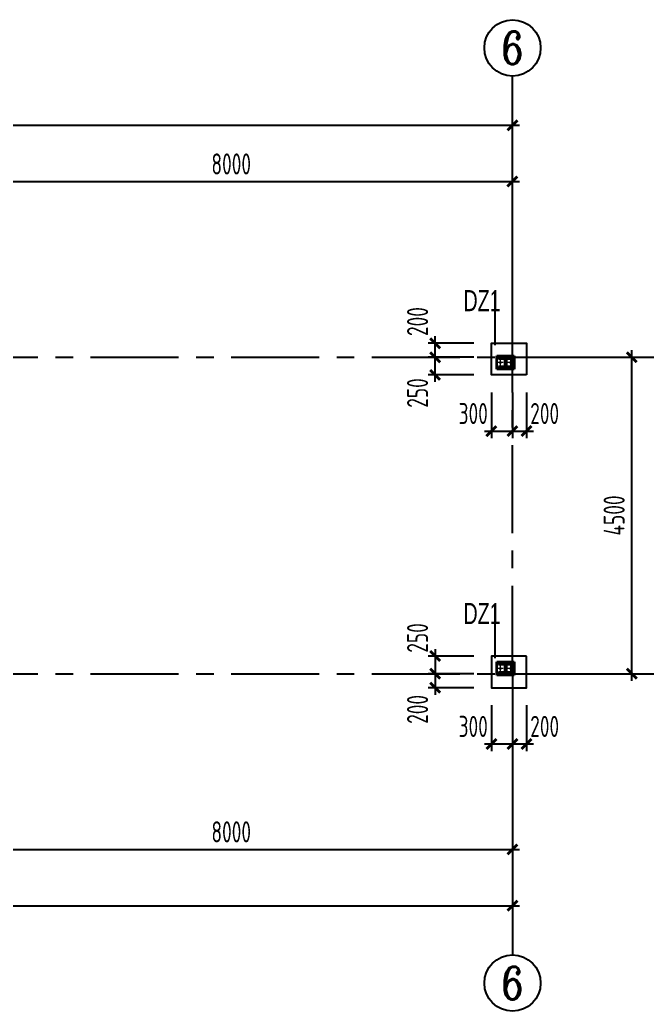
# Model space of a CAD drawing. Extents: x -544850 to 241437, y -10347 to 32059.
# Drawn here: x -286948 to -278025, y 7036 to 21136 of the extents above; entities that cross this region are included whole.
import ezdxf
from ezdxf.enums import TextEntityAlignment as Align

# ---------------------------------------------------------------- set-up
doc = ezdxf.new("R2010")
doc.units = 0
doc.header["$LTSCALE"] = 1000
doc.linetypes.add('CENTER', pattern=[2, 1.25, -0.25, 0.25, -0.25])
doc.layers.get('0').update_dxf_attribs({"linetype": 'CONTINUOUS'})
doc.layers.get('Defpoints').update_dxf_attribs({"linetype": 'CONTINUOUS'})
doc.layers.add('10', color=7, linetype='CONTINUOUS', lineweight=35)
doc.layers.add('20', color=2, linetype='CONTINUOUS', lineweight=35)
for name, color, linetype in [('AXIS', 253, 'CENTER'), ('AXIS_DIM', 3, 'CONTINUOUS'), ('COLU', 7, 'CONTINUOUS'), ('COLU_DIM', 3, 'CONTINUOUS'), ('PUB_TEXT', 7, 'CONTINUOUS')]:
    doc.layers.add(name, color=color, linetype=linetype)
doc.styles.add('_TCH_AXIS', font='COMPLEX', dxfattribs={"bigfont": 'GBCBIG'})
doc.styles.add('TSSD_Dimension', font='tssdeng.shx', dxfattribs={"width": 0.7, "bigfont": 'hztxt.shx'})
doc.styles.add('天和', font='天和字符.shx', dxfattribs={"width": 0.7, "bigfont": '天和汉字.shx'})
doc.dimstyles.new('TSSD_100_100', dxfattribs={"dimtxt": 300, "dimasz": 100, "dimexe": 100, "dimexo": 250, "dimgap": 100, "dimtad": 1, "dimdec": 0, "dimzin": 0, "dimdsep": 46, "dimtxsty": 'TSSD_Dimension', "dimblk": 'ARCHTICK', "dimblk1": 'ARCHTICK', "dimblk2": 'ARCHTICK', "dimcen": 0, "dimdle": 100, "dimclrt": 7, "dimadec": 0, "dimazin": 0, "dimtfac": 1, "dimtdec": 0, "dimtix": 1, "dimtmove": 2, "dimatfit": 3, "dimldrblk": 'ARCHTICK', "dimfxl": 0, "dimtolj": 1, "dimtzin": 0, "dimarcsym": 0})

# ---------------------------------------------------------------- blocks, each defined once
blk = doc.blocks.new('_ArchTick')
at = {"color": 0, "linetype": 'ByBlock', "const_width": 0.4}
blk.add_lwpolyline([(-0.71, -0.71), (0.71, 0.71)], dxfattribs=at)
blk = doc.blocks.new('*D266')
at = {"layer": 'AXIS_DIM', "color": 0, "lineweight": -2, "transparency": 16777216}
for p, q in [((-277445, 11736), (-277445, 16436)), ((-279691, 16336), (-277345, 16336)), ((-279691, 11836), (-277345, 11836))]:
    blk.add_line(p, q, dxfattribs=at)
at = {"layer": 'Defpoints', "color": 0, "transparency": 16777216}
for p in [(-279941, 16336), (-277445, 16336), (-279941, 11836)]:
    blk.add_point(p, dxfattribs=at)
at = {"layer": 'AXIS_DIM', "color": 0, "lineweight": -2, "transparency": 16777216, "xscale": 100, "yscale": 100, "zscale": 100}
for p, rotation in [((-277445, 16336), 90), ((-277445, 11836), 270)]:
    blk.add_blockref('_ArchTick', p, dxfattribs=dict(at, rotation=rotation))
at = {"layer": 'AXIS_DIM', "color": 7, "transparency": 16777216, "insert": (-277695, 14086), "char_height": 300, "attachment_point": 5, "rotation": 90, "style": 'TSSD_Dimension'}
blk.add_mtext('\\A1;4500', dxfattribs=at)
blk = doc.blocks.new('*D267')
at = {"layer": 'AXIS_DIM', "color": 0, "lineweight": -2, "transparency": 16777216}
for p, q in [((-278245, 11736), (-278245, 16436)), ((-279691, 16336), (-278145, 16336)), ((-279691, 11836), (-278145, 11836))]:
    blk.add_line(p, q, dxfattribs=at)
at = {"layer": 'Defpoints', "color": 0, "transparency": 16777216}
for p in [(-279941, 16336), (-278245, 16336), (-279941, 11836)]:
    blk.add_point(p, dxfattribs=at)
at = {"layer": 'AXIS_DIM', "color": 0, "lineweight": -2, "transparency": 16777216, "xscale": 100, "yscale": 100, "zscale": 100}
for p, rotation in [((-278245, 16336), 90), ((-278245, 11836), 270)]:
    blk.add_blockref('_ArchTick', p, dxfattribs=dict(at, rotation=rotation))
at = {"layer": 'AXIS_DIM', "color": 7, "transparency": 16777216, "insert": (-278495, 14086), "char_height": 300, "attachment_point": 5, "rotation": 90, "style": 'TSSD_Dimension'}
blk.add_mtext('\\A1;4500', dxfattribs=at)
blk = doc.blocks.new('*D268')
at = {"layer": 'AXIS_DIM', "color": 0, "lineweight": -2, "transparency": 16777216}
for p, q in [((-320041, 19636), (-279841, 19636)), ((-319941, 16586), (-319941, 19736)), ((-279941, 16586), (-279941, 19736))]:
    blk.add_line(p, q, dxfattribs=at)
at = {"layer": 'Defpoints', "color": 0, "transparency": 16777216}
for p in [(-279941, 19636), (-319941, 16336), (-279941, 16336)]:
    blk.add_point(p, dxfattribs=at)
at = {"layer": 'AXIS_DIM', "color": 0, "lineweight": -2, "transparency": 16777216, "xscale": 100, "yscale": 100, "zscale": 100, "rotation": 180}
blk.add_blockref('_ArchTick', (-319941, 19636), dxfattribs=at)
at = {"layer": 'AXIS_DIM', "color": 0, "lineweight": -2, "transparency": 16777216, "xscale": 100, "yscale": 100, "zscale": 100}
blk.add_blockref('_ArchTick', (-279941, 19636), dxfattribs=at)
at = {"layer": 'AXIS_DIM', "color": 7, "transparency": 16777216, "insert": (-299941, 19886), "char_height": 300, "attachment_point": 5, "style": 'TSSD_Dimension'}
blk.add_mtext('\\A1;40000', dxfattribs=at)
blk = doc.blocks.new('*D273')
at = {"layer": 'AXIS_DIM', "color": 0, "lineweight": -2, "transparency": 16777216}
for p, q in [((-287941, 16586), (-287941, 18936)), ((-279941, 16586), (-279941, 18936)), ((-288041, 18836), (-279841, 18836))]:
    blk.add_line(p, q, dxfattribs=at)
at = {"layer": 'Defpoints', "color": 0, "transparency": 16777216}
for p in [(-279941, 18836), (-287941, 16336), (-279941, 16336)]:
    blk.add_point(p, dxfattribs=at)
at = {"layer": 'AXIS_DIM', "color": 0, "lineweight": -2, "transparency": 16777216, "xscale": 100, "yscale": 100, "zscale": 100, "rotation": 180}
blk.add_blockref('_ArchTick', (-287941, 18836), dxfattribs=at)
at = {"layer": 'AXIS_DIM', "color": 0, "lineweight": -2, "transparency": 16777216, "xscale": 100, "yscale": 100, "zscale": 100}
blk.add_blockref('_ArchTick', (-279941, 18836), dxfattribs=at)
at = {"layer": 'AXIS_DIM', "color": 7, "transparency": 16777216, "insert": (-283941, 19086), "char_height": 300, "attachment_point": 5, "style": 'TSSD_Dimension'}
blk.add_mtext('\\A1;8000', dxfattribs=at)
blk = doc.blocks.new('*D278')
at = {"layer": 'AXIS_DIM', "color": 0, "lineweight": -2, "transparency": 16777216}
for p, q in [((-287941, 11586), (-287941, 9236)), ((-279941, 11586), (-279941, 9236)), ((-288041, 9336), (-279841, 9336))]:
    blk.add_line(p, q, dxfattribs=at)
at = {"layer": 'Defpoints', "color": 0, "transparency": 16777216}
for p in [(-287941, 11836), (-279941, 11836), (-279941, 9336)]:
    blk.add_point(p, dxfattribs=at)
at = {"layer": 'AXIS_DIM', "color": 0, "lineweight": -2, "transparency": 16777216, "xscale": 100, "yscale": 100, "zscale": 100, "rotation": 180}
blk.add_blockref('_ArchTick', (-287941, 9336), dxfattribs=at)
at = {"layer": 'AXIS_DIM', "color": 0, "lineweight": -2, "transparency": 16777216, "xscale": 100, "yscale": 100, "zscale": 100}
blk.add_blockref('_ArchTick', (-279941, 9336), dxfattribs=at)
at = {"layer": 'AXIS_DIM', "color": 7, "transparency": 16777216, "insert": (-283941, 9586), "char_height": 300, "attachment_point": 5, "style": 'TSSD_Dimension'}
blk.add_mtext('\\A1;8000', dxfattribs=at)
blk = doc.blocks.new('*D279')
at = {"layer": 'AXIS_DIM', "color": 0, "lineweight": -2, "transparency": 16777216}
for p, q in [((-319941, 11586), (-319941, 8436)), ((-279941, 11586), (-279941, 8436)), ((-320041, 8536), (-279841, 8536))]:
    blk.add_line(p, q, dxfattribs=at)
at = {"layer": 'Defpoints', "color": 0, "transparency": 16777216}
for p in [(-319941, 11836), (-279941, 11836), (-279941, 8536)]:
    blk.add_point(p, dxfattribs=at)
at = {"layer": 'AXIS_DIM', "color": 0, "lineweight": -2, "transparency": 16777216, "xscale": 100, "yscale": 100, "zscale": 100, "rotation": 180}
blk.add_blockref('_ArchTick', (-319941, 8536), dxfattribs=at)
at = {"layer": 'AXIS_DIM', "color": 0, "lineweight": -2, "transparency": 16777216, "xscale": 100, "yscale": 100, "zscale": 100}
blk.add_blockref('_ArchTick', (-279941, 8536), dxfattribs=at)
at = {"layer": 'AXIS_DIM', "color": 7, "transparency": 16777216, "insert": (-299941, 8786), "char_height": 300, "attachment_point": 5, "style": 'TSSD_Dimension'}
blk.add_mtext('\\A1;40000', dxfattribs=at)
blk = doc.blocks.new('*D258')
at = {"layer": 'COLU_DIM', "color": 0, "lineweight": -2, "transparency": 16777216}
for p, q in [((-280241, 15836), (-280241, 15186)), ((-279941, 15836), (-279941, 15186)), ((-280341, 15286), (-279841, 15286))]:
    blk.add_line(p, q, dxfattribs=at)
at = {"layer": 'Defpoints', "color": 0, "transparency": 16777216}
for p in [(-280241, 16086), (-279941, 16086), (-279941, 15286)]:
    blk.add_point(p, dxfattribs=at)
at = {"layer": 'COLU_DIM', "color": 0, "lineweight": -2, "transparency": 16777216, "xscale": 100, "yscale": 100, "zscale": 100, "rotation": 180}
blk.add_blockref('_ArchTick', (-280241, 15286), dxfattribs=at)
at = {"layer": 'COLU_DIM', "color": 0, "lineweight": -2, "transparency": 16777216, "xscale": 100, "yscale": 100, "zscale": 100}
blk.add_blockref('_ArchTick', (-279941, 15286), dxfattribs=at)
at = {"layer": 'COLU_DIM', "color": 7, "transparency": 16777216, "insert": (-280499, 15536), "char_height": 300, "attachment_point": 5, "style": 'TSSD_Dimension'}
blk.add_mtext('\\A1;300', dxfattribs=at)
blk = doc.blocks.new('*D259')
at = {"layer": 'COLU_DIM', "color": 0, "lineweight": -2, "transparency": 16777216}
for p, q in [((-279941, 15836), (-279941, 15186)), ((-279741, 15836), (-279741, 15186)), ((-280041, 15286), (-279641, 15286))]:
    blk.add_line(p, q, dxfattribs=at)
at = {"layer": 'Defpoints', "color": 0, "transparency": 16777216}
for p in [(-279941, 16086), (-279741, 16086), (-279741, 15286)]:
    blk.add_point(p, dxfattribs=at)
at = {"layer": 'COLU_DIM', "color": 0, "lineweight": -2, "transparency": 16777216, "xscale": 100, "yscale": 100, "zscale": 100, "rotation": 180}
blk.add_blockref('_ArchTick', (-279941, 15286), dxfattribs=at)
at = {"layer": 'COLU_DIM', "color": 0, "lineweight": -2, "transparency": 16777216, "xscale": 100, "yscale": 100, "zscale": 100}
blk.add_blockref('_ArchTick', (-279741, 15286), dxfattribs=at)
at = {"layer": 'COLU_DIM', "color": 7, "transparency": 16777216, "insert": (-279483, 15536), "char_height": 300, "attachment_point": 5, "style": 'TSSD_Dimension'}
blk.add_mtext('\\A1;200', dxfattribs=at)
blk = doc.blocks.new('*D260')
at = {"layer": 'COLU_DIM', "color": 0, "lineweight": -2, "transparency": 16777216}
for p, q in [((-281041, 15986), (-281041, 16436)), ((-280491, 16336), (-281141, 16336)), ((-280491, 16086), (-281141, 16086))]:
    blk.add_line(p, q, dxfattribs=at)
at = {"layer": 'Defpoints', "color": 0, "transparency": 16777216}
for p in [(-281041, 16336), (-280241, 16336), (-280241, 16086)]:
    blk.add_point(p, dxfattribs=at)
at = {"layer": 'COLU_DIM', "color": 0, "lineweight": -2, "transparency": 16777216, "xscale": 100, "yscale": 100, "zscale": 100}
for p, rotation in [((-281041, 16336), 90), ((-281041, 16086), 270)]:
    blk.add_blockref('_ArchTick', p, dxfattribs=dict(at, rotation=rotation))
at = {"layer": 'COLU_DIM', "color": 7, "transparency": 16777216, "insert": (-281291, 15828), "char_height": 300, "attachment_point": 5, "rotation": 90, "style": 'TSSD_Dimension'}
blk.add_mtext('\\A1;250', dxfattribs=at)
blk = doc.blocks.new('*D261')
at = {"layer": 'COLU_DIM', "color": 0, "lineweight": -2, "transparency": 16777216}
for p, q in [((-280491, 16536), (-281141, 16536)), ((-281041, 16236), (-281041, 16636)), ((-280491, 16336), (-281141, 16336))]:
    blk.add_line(p, q, dxfattribs=at)
at = {"layer": 'Defpoints', "color": 0, "transparency": 16777216}
for p in [(-281041, 16536), (-280241, 16536), (-280241, 16336)]:
    blk.add_point(p, dxfattribs=at)
at = {"layer": 'COLU_DIM', "color": 0, "lineweight": -2, "transparency": 16777216, "xscale": 100, "yscale": 100, "zscale": 100}
for p, rotation in [((-281041, 16536), 90), ((-281041, 16336), 270)]:
    blk.add_blockref('_ArchTick', p, dxfattribs=dict(at, rotation=rotation))
at = {"layer": 'COLU_DIM', "color": 7, "transparency": 16777216, "insert": (-281291, 16844), "char_height": 300, "attachment_point": 5, "rotation": 90, "style": 'TSSD_Dimension'}
blk.add_mtext('\\A1;200', dxfattribs=at)
blk = doc.blocks.new('*D262')
at = {"layer": 'COLU_DIM', "color": 0, "lineweight": -2, "transparency": 16777216}
for p, q in [((-280241, 11386), (-280241, 10736)), ((-279941, 11386), (-279941, 10736)), ((-280341, 10836), (-279841, 10836))]:
    blk.add_line(p, q, dxfattribs=at)
at = {"layer": 'Defpoints', "color": 0, "transparency": 16777216}
for p in [(-280241, 11636), (-279941, 11636), (-279941, 10836)]:
    blk.add_point(p, dxfattribs=at)
at = {"layer": 'COLU_DIM', "color": 0, "lineweight": -2, "transparency": 16777216, "xscale": 100, "yscale": 100, "zscale": 100, "rotation": 180}
blk.add_blockref('_ArchTick', (-280241, 10836), dxfattribs=at)
at = {"layer": 'COLU_DIM', "color": 0, "lineweight": -2, "transparency": 16777216, "xscale": 100, "yscale": 100, "zscale": 100}
blk.add_blockref('_ArchTick', (-279941, 10836), dxfattribs=at)
at = {"layer": 'COLU_DIM', "color": 7, "transparency": 16777216, "insert": (-280499, 11086), "char_height": 300, "attachment_point": 5, "style": 'TSSD_Dimension'}
blk.add_mtext('\\A1;300', dxfattribs=at)
blk = doc.blocks.new('*D263')
at = {"layer": 'COLU_DIM', "color": 0, "lineweight": -2, "transparency": 16777216}
for p, q in [((-279941, 11386), (-279941, 10736)), ((-279741, 11386), (-279741, 10736)), ((-280041, 10836), (-279641, 10836))]:
    blk.add_line(p, q, dxfattribs=at)
at = {"layer": 'Defpoints', "color": 0, "transparency": 16777216}
for p in [(-279941, 11636), (-279741, 11636), (-279741, 10836)]:
    blk.add_point(p, dxfattribs=at)
at = {"layer": 'COLU_DIM', "color": 0, "lineweight": -2, "transparency": 16777216, "xscale": 100, "yscale": 100, "zscale": 100, "rotation": 180}
blk.add_blockref('_ArchTick', (-279941, 10836), dxfattribs=at)
at = {"layer": 'COLU_DIM', "color": 0, "lineweight": -2, "transparency": 16777216, "xscale": 100, "yscale": 100, "zscale": 100}
blk.add_blockref('_ArchTick', (-279741, 10836), dxfattribs=at)
at = {"layer": 'COLU_DIM', "color": 7, "transparency": 16777216, "insert": (-279483, 11086), "char_height": 300, "attachment_point": 5, "style": 'TSSD_Dimension'}
blk.add_mtext('\\A1;200', dxfattribs=at)
blk = doc.blocks.new('*D264')
at = {"layer": 'COLU_DIM', "color": 0, "lineweight": -2, "transparency": 16777216}
for p, q in [((-281041, 12186), (-281041, 11736)), ((-280491, 12086), (-281141, 12086)), ((-280491, 11836), (-281141, 11836))]:
    blk.add_line(p, q, dxfattribs=at)
at = {"layer": 'Defpoints', "color": 0, "transparency": 16777216}
for p in [(-280241, 12086), (-281041, 11836), (-280241, 11836)]:
    blk.add_point(p, dxfattribs=at)
at = {"layer": 'COLU_DIM', "color": 0, "lineweight": -2, "transparency": 16777216, "xscale": 100, "yscale": 100, "zscale": 100}
for p, rotation in [((-281041, 12086), 90), ((-281041, 11836), 270)]:
    blk.add_blockref('_ArchTick', p, dxfattribs=dict(at, rotation=rotation))
at = {"layer": 'COLU_DIM', "color": 7, "transparency": 16777216, "insert": (-281291, 12344), "char_height": 300, "attachment_point": 5, "rotation": 90, "style": 'TSSD_Dimension'}
blk.add_mtext('\\A1;250', dxfattribs=at)
blk = doc.blocks.new('*D265')
at = {"layer": 'COLU_DIM', "color": 0, "lineweight": -2, "transparency": 16777216}
for p, q in [((-281041, 11936), (-281041, 11536)), ((-280491, 11836), (-281141, 11836)), ((-280491, 11636), (-281141, 11636))]:
    blk.add_line(p, q, dxfattribs=at)
at = {"layer": 'Defpoints', "color": 0, "transparency": 16777216}
for p in [(-280241, 11836), (-281041, 11636), (-280241, 11636)]:
    blk.add_point(p, dxfattribs=at)
at = {"layer": 'COLU_DIM', "color": 0, "lineweight": -2, "transparency": 16777216, "xscale": 100, "yscale": 100, "zscale": 100}
for p, rotation in [((-281041, 11836), 90), ((-281041, 11636), 270)]:
    blk.add_blockref('_ArchTick', p, dxfattribs=dict(at, rotation=rotation))
at = {"layer": 'COLU_DIM', "color": 7, "transparency": 16777216, "insert": (-281291, 11328), "char_height": 300, "attachment_point": 5, "rotation": 90, "style": 'TSSD_Dimension'}
blk.add_mtext('\\A1;200', dxfattribs=at)

msp = doc.modelspace()

# ---------------------------------------------------------------- linework, layer by layer
at = {"layer": '10', "lineweight": 18, "ltscale": 100}
for p, q in [((-280073.7, 16260.8), (-280153.7, 16260.8)), ((-280113.7, 16300.8), (-280113.7, 16220.8)), ((-279927.7, 16260.8), (-280007.7, 16260.8)), ((-279967.7, 16300.8), (-279967.7, 16220.8)), ((-280073.7, 11910.8), (-280153.7, 11910.8)), ((-280113.7, 11950.8), (-280113.7, 11870.8)), ((-279927.7, 11910.8), (-280007.7, 11910.8)), ((-279967.7, 11950.8), (-279967.7, 11870.8))]:
    msp.add_line(p, q, dxfattribs=at)
at = {"layer": '10', "color": 3, "ltscale": 100}
for p, q in [((-280140.7, 16315.8), (-280140.7, 16335.8)), ((-280140.7, 16335.8), (-279940.7, 16335.8)), ((-279940.7, 16315.8), (-280140.7, 16315.8)), ((-280050.7, 16315.8), (-280050.7, 16205.8)), ((-280030.7, 16315.8), (-280030.7, 16205.8)), ((-279940.7, 16335.8), (-279940.7, 16315.8)), ((-280140.7, 16185.8), (-280140.7, 16205.8)), ((-280140.7, 16205.8), (-279940.7, 16205.8)), ((-279940.7, 16185.8), (-280140.7, 16185.8)), ((-279940.7, 16205.8), (-279940.7, 16185.8)), ((-280140.7, 11965.8), (-280140.7, 11985.8)), ((-280140.7, 11985.8), (-279940.7, 11985.8)), ((-279940.7, 11985.8), (-279940.7, 11965.8)), ((-279940.7, 11965.8), (-280140.7, 11965.8)), ((-280140.7, 11835.8), (-280140.7, 11855.8)), ((-280140.7, 11855.8), (-279940.7, 11855.8)), ((-280050.7, 11965.8), (-280050.7, 11855.8)), ((-280030.7, 11965.8), (-280030.7, 11855.8)), ((-279940.7, 11855.8), (-279940.7, 11835.8)), ((-279940.7, 11835.8), (-280140.7, 11835.8))]:
    msp.add_line(p, q, dxfattribs=at)
at = {"layer": '10', "color": 1, "ltscale": 100}
for points in [[(-280113.7, 16250.8, 20, 20, -1), (-280113.7, 16270.8, 20, 20, -1)], [(-279967.7, 16250.8, 20, 20, -1), (-279967.7, 16270.8, 20, 20, -1)], [(-280113.7, 11900.8, 20, 20, -1), (-280113.7, 11920.8, 20, 20, -1)], [(-279967.7, 11900.8, 20, 20, -1), (-279967.7, 11920.8, 20, 20, -1)]]:
    msp.add_lwpolyline(points, format="xyseb", close=True, dxfattribs=at)
at = {"layer": '20', "ltscale": 100}
for p, q in [((-280163.7, 16165.8), (-280163.7, 16355.8)), ((-280163.7, 16355.8), (-279917.7, 16355.8)), ((-279917.7, 16355.8), (-279917.7, 16165.8)), ((-279917.7, 16165.8), (-280163.7, 16165.8)), ((-280163.7, 11815.8), (-280163.7, 12005.8)), ((-280163.7, 12005.8), (-279917.7, 12005.8)), ((-279917.7, 12005.8), (-279917.7, 11815.8)), ((-279917.7, 11815.8), (-280163.7, 11815.8))]:
    msp.add_line(p, q, dxfattribs=at)
at = {"layer": 'AXIS'}
for p, q in [((-319940.7, 16335.8), (-279940.7, 16335.8)), ((-279940.7, 11835.8), (-279940.7, 16335.8)), ((-319940.7, 11835.8), (-279940.7, 11835.8))]:
    msp.add_line(p, q, dxfattribs=at)
at = {"layer": 'AXIS_DIM'}
for p, q in [((-279940.7, 16335.8), (-279940.7, 20335.8)), ((-279940.7, 16335.8), (-276744.9, 16335.8)), ((-279940.7, 11835.8), (-276744.9, 11835.8)), ((-279940.7, 11835.8), (-279940.7, 7835.8))]:
    msp.add_line(p, q, dxfattribs=at)
for centre in [(-279940.7, 20735.8), (-279940.7, 7435.8)]:
    msp.add_circle(centre, 400, dxfattribs=at)
at = {"layer": 'COLU'}
for points in [[(-280188.5, 16506.6), (-280188.5, 17264.5)], [(-279740.7, 16085.8), (-280240.7, 16085.8), (-280240.7, 16535.8), (-279740.7, 16535.8), (-279740.7, 16085.8)], [(-280188.5, 12056.6), (-280188.5, 12814.5)], [(-279740.7, 12085.8), (-280240.7, 12085.8), (-280240.7, 11635.8), (-279740.7, 11635.8), (-279740.7, 12085.8)]]:
    msp.add_lwpolyline(points, dxfattribs=at)

# ---------------------------------------------------------------- texts
at = {"layer": 'AXIS_DIM', "style": '_TCH_AXIS'}
for p, p2 in [((-280096.1, 20502.8), (-279785.4, 20502.8)), ((-280096.1, 7202.8), (-279785.4, 7202.8))]:
    msp.add_text('6', height=465.9, dxfattribs=at).set_placement(p, p2, align=Align.FIT)
at = {"layer": 'PUB_TEXT', "style": '天和', "width": 0.7}
for p in [(-280638.9, 16991.7), (-280638.9, 12541.7)]:
    msp.add_text('DZ1', height=300, dxfattribs=at).set_placement(p)

# ---------------------------------------------------------------- dimensions: what is measured, and where the dimension line sits
at = {"layer": 'AXIS_DIM'}
for p1, p2, distance, picture, middle in [((-319940.7, 16335.8), (-279940.7, 16335.8), 3300, '*D268', (-299940.7, 19885.8)), ((-287940.7, 16335.8), (-279940.7, 16335.8), 2500, '*D273', (-283940.7, 19085.8)), ((-279940.7, 11835.8), (-279940.7, 16335.8), -2495.9, '*D266', (-277694.9, 14085.8)), ((-279940.7, 11835.8), (-279940.7, 16335.8), -1695.9, '*D267', (-278494.9, 14085.8)), ((-319940.7, 11835.8), (-279940.7, 11835.8), -3300, '*D279', (-299940.7, 8785.8)), ((-287940.7, 11835.8), (-279940.7, 11835.8), -2500, '*D278', (-283940.7, 9585.8))]:
    dim = msp.add_aligned_dim(p1=p1, p2=p2, distance=distance, dimstyle='TSSD_100_100', dxfattribs=at)
    dim.commit()
    dim.dimension.update_dxf_attribs({"geometry": picture, "text_midpoint": middle})
at = {"layer": 'COLU_DIM'}
for base, p1, p2, angle, picture, middle in [((-281040.7, 16535.8), (-280240.7, 16335.8), (-280240.7, 16535.8), 90, '*D261', (-281290.7, 16843.8)), ((-281040.7, 16335.8), (-280240.7, 16085.8), (-280240.7, 16335.8), 90, '*D260', (-281290.7, 15827.7)), ((-279940.7, 15285.8), (-280240.7, 16085.8), (-279940.7, 16085.8), 0, '*D258', (-280498.8, 15535.8)), ((-279740.7, 15285.8), (-279940.7, 16085.8), (-279740.7, 16085.8), 0, '*D259', (-279482.7, 15535.8)), ((-281040.7, 11835.8), (-280240.7, 12085.8), (-280240.7, 11835.8), 270, '*D264', (-281290.7, 12343.8)), ((-281040.7, 11635.8), (-280240.7, 11835.8), (-280240.7, 11635.8), 270, '*D265', (-281290.7, 11327.7))]:
    dim = msp.add_linear_dim(base=base, p1=p1, p2=p2, angle=angle, dimstyle='TSSD_100_100', dxfattribs=at)
    dim.commit()
    dim.dimension.update_dxf_attribs({"geometry": picture, "text_midpoint": middle, "dimtype": 160})
for base, p1, p2, picture, middle in [((-279940.7, 10835.8), (-280240.7, 11635.8), (-279940.7, 11635.8), '*D262', (-280498.8, 11085.8)), ((-279740.7, 10835.8), (-279940.7, 11635.8), (-279740.7, 11635.8), '*D263', (-279482.7, 11085.8))]:
    dim = msp.add_linear_dim(base=base, p1=p1, p2=p2, dimstyle='TSSD_100_100', dxfattribs=at)
    dim.commit()
    dim.dimension.update_dxf_attribs({"geometry": picture, "text_midpoint": middle, "dimtype": 160})

doc.saveas('drawing.dxf')
